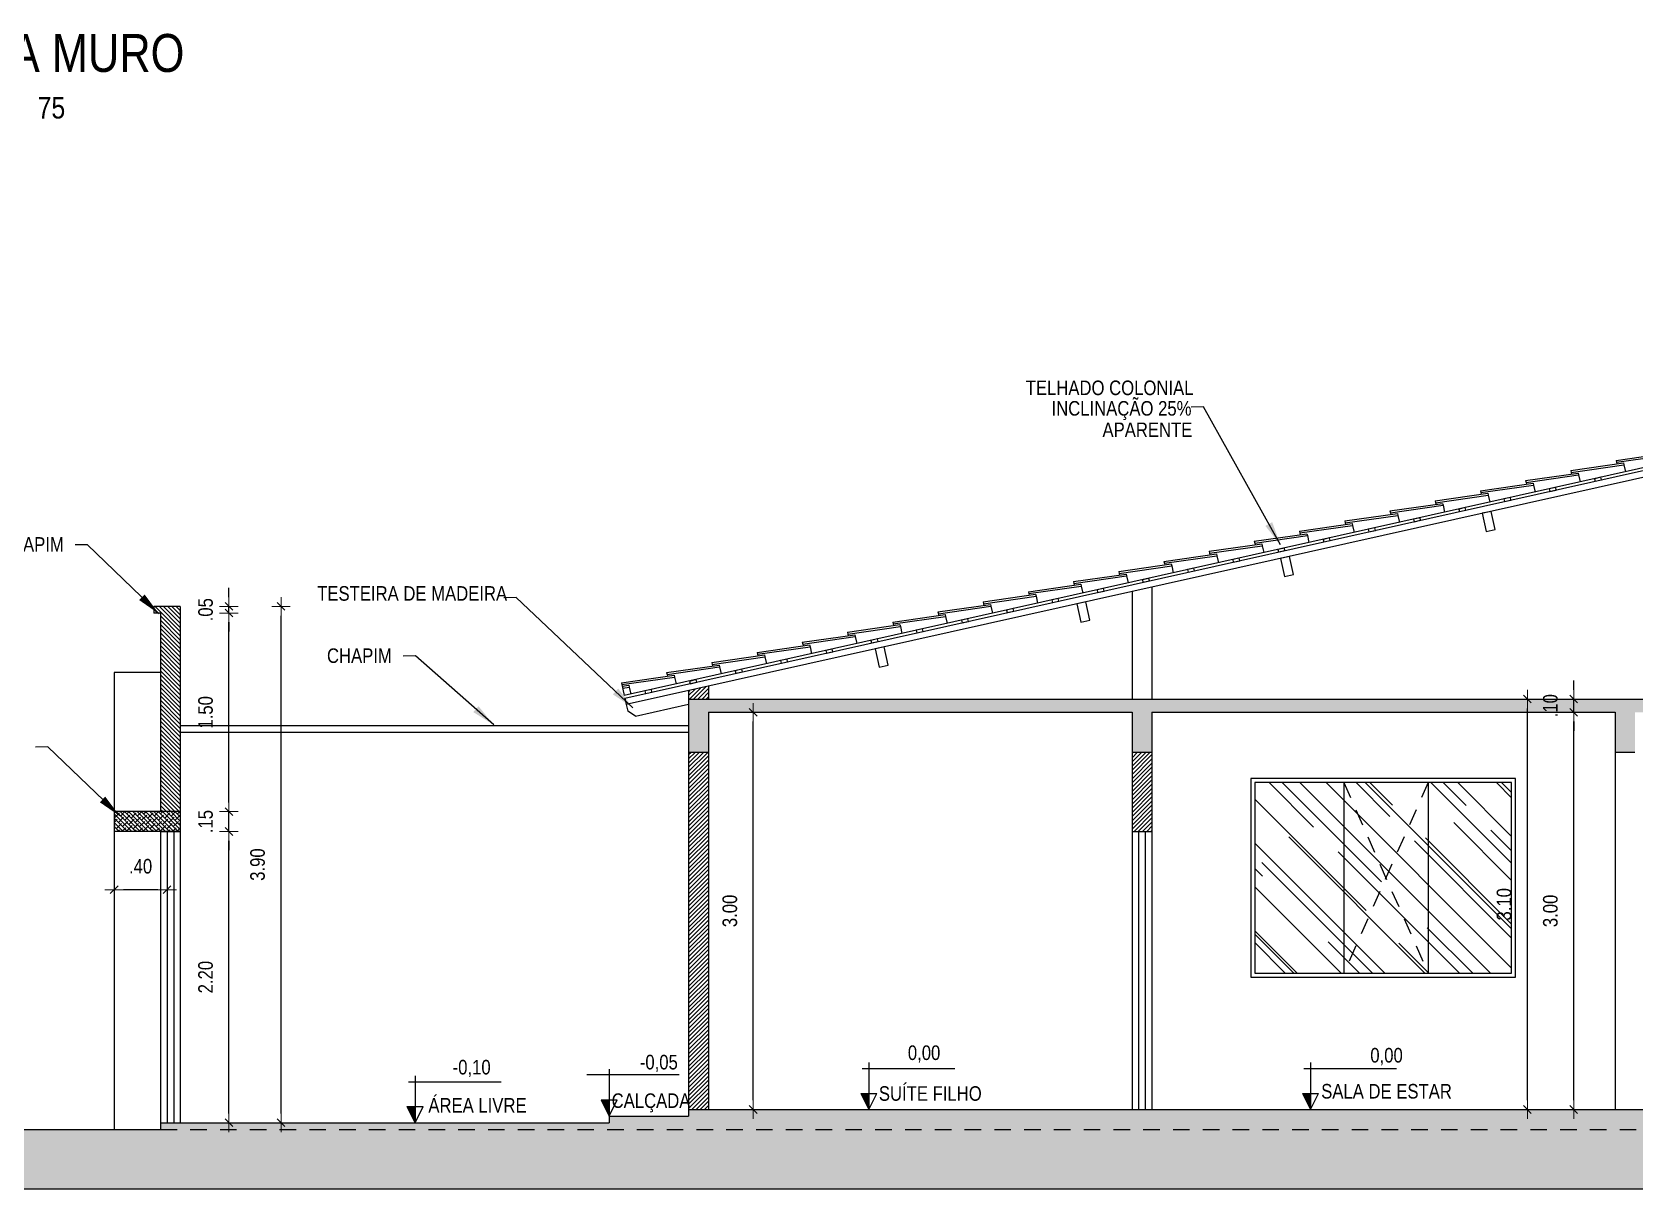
# Model space of a CAD drawing. Extents: x -178 to 151, y -135 to 745.
# Drawn here: x 109.13 to 121.24, y 726.14 to 734.88 of the extents above; entities that cross this region are included whole.
import ezdxf
from ezdxf.enums import TextEntityAlignment as Align

# ---------------------------------------------------------------- set-up
doc = ezdxf.new("R2010")
doc.units = 0
doc.header["$MEASUREMENT"] = 0
doc.header["$PDSIZE"] = -5
doc.linetypes.add('CONTINU', pattern=[0])
doc.linetypes.add('HIDDEN2', pattern=[0.1875, 0.125, -0.0625])
doc.layers.get('0').update_dxf_attribs({"linetype": 'CONTINUOUS'})
doc.layers.get('Defpoints').update_dxf_attribs({"linetype": 'CONTINUOUS'})
for name, color, linetype in [('A-CTA-W', 7, 'CONTINUOUS'), ('AR-ALV', 5, 'CONTINUOUS'), ('COTA', 7, 'CONTINUOUS'), ('COTAS', 7, 'CONTINUOUS'), ('E-hatch', 8, 'CONTINUOUS'), ('E-txt-g', 3, 'CONTINUOUS'), ('E-TXT-Y', 2, 'CONTINUOUS')]:
    doc.layers.add(name, color=color, linetype=linetype)
for name, color, linetype, lineweight in [('E-Cta-W', 7, 'CONTINUOUS', 20), ('E-Pen-C', 4, 'CONTINUOUS', 15), ('E-Pen-G', 3, 'CONTINUOUS', 30), ('E-Txt-W', 7, 'CONTINUOUS', 20)]:
    doc.layers.add(name, color=color, linetype=linetype, lineweight=lineweight)
doc.styles.add('F2', font='swissc.ttf')
doc.styles.add('REG60', font='romans.shx', dxfattribs={"width": 0.8, "height": 0.15})
doc.styles.add('REG80', font='romans.shx', dxfattribs={"width": 0.8, "height": 0.2})
doc.dimstyles.new('DIMENSION-1', dxfattribs={"dimtxt": 0.11, "dimasz": 0.07, "dimexe": 1, "dimexo": 0, "dimgap": 0.12, "dimtad": 1, "dimzin": 7, "dimdsep": 46, "dimtxsty": 'F2', "dimblk1": 'TRACO', "dimblk2": 'TRACO', "dimsah": 1, "dimcen": 1, "dimse1": 1, "dimse2": 1, "dimclrd": 256, "dimclre": 256, "dimclrt": 6, "dimadec": 0, "dimazin": 0, "dimtfac": 1, "dimtix": 1, "dimtmove": 2, "dimatfit": 3, "dimldrblk": 'TRACO', "dimfxl": 1, "dimtolj": 1, "dimtzin": 0, "dimarcsym": 0})
doc.dimstyles.get("Standard").update_dxf_attribs({"dimtxt": 0.18, "dimasz": 0.18, "dimexe": 0.18, "dimexo": 0.0625, "dimgap": 0.09, "dimtad": 0, "dimtih": 1, "dimtoh": 1, "dimdec": 4, "dimzin": 0, "dimdsep": 46, "dimtxsty": 'Standard', "dimcen": 0.09, "dimadec": 0, "dimazin": 0, "dimtfac": 1, "dimtdec": 4, "dimtofl": 0, "dimtmove": 0, "dimatfit": 3, "dimfxl": 1, "dimtolj": 1, "dimtzin": 0, "dimarcsym": 0})

# ---------------------------------------------------------------- blocks, each defined once
blk = doc.blocks.new('TXT-AMB75')
at = {"layer": 'E-txt-g', "style": 'REG80', "width": 0.8, "flags": 8}
blk.add_attdef('TXT', text='', height=0.2, dxfattribs=at).set_placement((0.005, 0.296), align=Align.CENTER)
at = {"layer": 'E-Txt-W', "style": 'REG60', "width": 0.8, "flags": 8}
blk.add_attdef('TXT', text='', height=0.15, dxfattribs=at).set_placement((0.005, 0.027), align=Align.CENTER)
blk = doc.blocks.new('TRACO')
at = {"layer": 'E-Pen-C'}
for p, q in [((-1, 0), (1, 0)), ((0, 1), (0, -1))]:
    blk.add_line(p, q, dxfattribs=at)
at = {"layer": 'E-Pen-G'}
blk.add_line((-0.42, -0.42), (0.42, 0.42), dxfattribs=at)
blk = doc.blocks.new('*D363')
at = {"layer": 'A-CTA-W', "lineweight": -2}
blk.add_line((127.841, 726.663), (127.841, 732.173), dxfattribs=at)
at = {"layer": 'Defpoints', "color": 0}
for p in [(126.497, 732.243), (127.841, 732.243), (109.752, 726.593)]:
    blk.add_point(p, dxfattribs=at)
at = {"layer": 'A-CTA-W', "lineweight": -2, "xscale": 0.07, "yscale": 0.07, "zscale": 0.07}
for p, rotation in [((127.841, 732.243), 90), ((127.841, 726.593), 270)]:
    blk.add_blockref('TRACO', p, dxfattribs=dict(at, rotation=rotation))
at = {"layer": 'A-CTA-W', "color": 6, "insert": (127.664, 729.418), "char_height": 0.11, "attachment_point": 5, "rotation": 90, "style": 'F2'}
blk.add_mtext('\\A1;5.65', dxfattribs=at)
blk = doc.blocks.new('*D379')
at = {"linetype": 'Continuous', "lineweight": -2}
blk.add_line((120.779, 726.813), (120.779, 729.673), dxfattribs=at)
at = {"layer": 'Defpoints', "color": 0, "linetype": 'Continuous'}
for p in [(120.779, 729.743), (121.242, 729.743), (121.092, 726.743)]:
    blk.add_point(p, dxfattribs=at)
at = {"linetype": 'Continuous', "lineweight": -2, "xscale": 0.07, "yscale": 0.07, "zscale": 0.07}
for p, rotation in [((120.779, 729.743), 90), ((120.779, 726.743), 270)]:
    blk.add_blockref('TRACO', p, dxfattribs=dict(at, rotation=rotation))
at = {"color": 6, "linetype": 'Continuous', "insert": (120.603, 728.243), "char_height": 0.11, "attachment_point": 5, "rotation": 90, "style": 'F2'}
blk.add_mtext('\\A1;3.00', dxfattribs=at)
blk = doc.blocks.new('*D380')
at = {"linetype": 'Continuous', "lineweight": -2}
for p, q in [((120.779, 729.913), (120.779, 729.983)), ((120.779, 729.743), (120.779, 729.843)), ((120.779, 729.673), (120.779, 729.603))]:
    blk.add_line(p, q, dxfattribs=at)
at = {"layer": 'Defpoints', "color": 0, "linetype": 'Continuous'}
for p in [(120.779, 729.843), (121.092, 729.843), (121.242, 729.743)]:
    blk.add_point(p, dxfattribs=at)
at = {"linetype": 'Continuous', "lineweight": -2, "xscale": 0.07, "yscale": 0.07, "zscale": 0.07}
for p, rotation in [((120.779, 729.843), 270), ((120.779, 729.743), 90)]:
    blk.add_blockref('TRACO', p, dxfattribs=dict(at, rotation=rotation))
at = {"color": 6, "linetype": 'Continuous', "insert": (120.603, 729.793), "char_height": 0.11, "attachment_point": 5, "rotation": 90, "style": 'F2'}
blk.add_mtext('\\A1;.10', dxfattribs=at)
blk = doc.blocks.new('*D381')
at = {"linetype": 'Continuous', "lineweight": -2}
blk.add_line((120.429, 726.813), (120.429, 729.773), dxfattribs=at)
at = {"layer": 'Defpoints', "color": 0, "linetype": 'Continuous'}
for p in [(120.429, 729.843), (121.092, 729.843), (121.092, 726.743)]:
    blk.add_point(p, dxfattribs=at)
at = {"linetype": 'Continuous', "lineweight": -2, "xscale": 0.07, "yscale": 0.07, "zscale": 0.07}
for p, rotation in [((120.429, 729.843), 90), ((120.429, 726.743), 270)]:
    blk.add_blockref('TRACO', p, dxfattribs=dict(at, rotation=rotation))
at = {"color": 6, "linetype": 'Continuous', "insert": (120.253, 728.293), "char_height": 0.11, "attachment_point": 5, "rotation": 90, "style": 'F2'}
blk.add_mtext('\\A1;3.10', dxfattribs=at)
blk = doc.blocks.new('*D382')
at = {"linetype": 'Continuous', "lineweight": -2}
blk.add_line((114.58, 726.813), (114.58, 729.673), dxfattribs=at)
at = {"layer": 'Defpoints', "color": 0, "linetype": 'Continuous'}
for p in [(114.375, 729.743), (114.58, 729.743), (114.375, 726.743)]:
    blk.add_point(p, dxfattribs=at)
at = {"linetype": 'Continuous', "lineweight": -2, "xscale": 0.07, "yscale": 0.07, "zscale": 0.07}
for p, rotation in [((114.58, 729.743), 90), ((114.58, 726.743), 270)]:
    blk.add_blockref('TRACO', p, dxfattribs=dict(at, rotation=rotation))
at = {"color": 6, "linetype": 'Continuous', "insert": (114.404, 728.243), "char_height": 0.11, "attachment_point": 5, "rotation": 90, "style": 'F2'}
blk.add_mtext('\\A1;3.00', dxfattribs=at)
blk = doc.blocks.new('*D383')
at = {"linetype": 'Continuous', "lineweight": -2}
blk.add_line((110.619, 726.713), (110.619, 728.773), dxfattribs=at)
at = {"layer": 'Defpoints', "color": 0, "linetype": 'Continuous'}
for p in [(110.456, 728.843), (110.619, 728.843), (110.456, 726.643)]:
    blk.add_point(p, dxfattribs=at)
at = {"linetype": 'Continuous', "lineweight": -2, "xscale": 0.07, "yscale": 0.07, "zscale": 0.07}
for p, rotation in [((110.619, 728.843), 90), ((110.619, 726.643), 270)]:
    blk.add_blockref('TRACO', p, dxfattribs=dict(at, rotation=rotation))
at = {"color": 6, "linetype": 'Continuous', "insert": (110.443, 727.743), "char_height": 0.11, "attachment_point": 5, "rotation": 90, "style": 'F2'}
blk.add_mtext('\\A1;2.20', dxfattribs=at)
blk = doc.blocks.new('*D384')
at = {"linetype": 'Continuous', "lineweight": -2}
for p, q in [((110.619, 729.063), (110.619, 729.133)), ((110.619, 728.843), (110.619, 728.993)), ((110.619, 728.773), (110.619, 728.703))]:
    blk.add_line(p, q, dxfattribs=at)
at = {"layer": 'Defpoints', "color": 0, "linetype": 'Continuous'}
for p in [(110.456, 728.993), (110.619, 728.993), (110.456, 728.843)]:
    blk.add_point(p, dxfattribs=at)
at = {"linetype": 'Continuous', "lineweight": -2, "xscale": 0.07, "yscale": 0.07, "zscale": 0.07}
for p, rotation in [((110.619, 728.993), 270), ((110.619, 728.843), 90)]:
    blk.add_blockref('TRACO', p, dxfattribs=dict(at, rotation=rotation))
at = {"color": 6, "linetype": 'Continuous', "insert": (110.443, 728.918), "char_height": 0.11, "attachment_point": 5, "rotation": 90, "style": 'F2'}
blk.add_mtext('\\A1;.15', dxfattribs=at)
blk = doc.blocks.new('*D385')
at = {"linetype": 'Continuous', "lineweight": -2}
blk.add_line((110.619, 729.063), (110.619, 730.423), dxfattribs=at)
at = {"layer": 'Defpoints', "color": 0, "linetype": 'Continuous'}
for p in [(110.306, 730.493), (110.619, 730.493), (110.456, 728.993)]:
    blk.add_point(p, dxfattribs=at)
at = {"linetype": 'Continuous', "lineweight": -2, "xscale": 0.07, "yscale": 0.07, "zscale": 0.07}
for p, rotation in [((110.619, 730.493), 90), ((110.619, 728.993), 270)]:
    blk.add_blockref('TRACO', p, dxfattribs=dict(at, rotation=rotation))
at = {"color": 6, "linetype": 'Continuous', "insert": (110.443, 729.743), "char_height": 0.11, "attachment_point": 5, "rotation": 90, "style": 'F2'}
blk.add_mtext('\\A1;1.50', dxfattribs=at)
blk = doc.blocks.new('*D386')
at = {"linetype": 'Continuous', "lineweight": -2}
for p, q in [((110.619, 730.613), (110.619, 730.683)), ((110.619, 730.493), (110.619, 730.543)), ((110.619, 730.423), (110.619, 730.353))]:
    blk.add_line(p, q, dxfattribs=at)
at = {"layer": 'Defpoints', "color": 0, "linetype": 'Continuous'}
for p in [(110.306, 730.543), (110.306, 730.493), (110.619, 730.543)]:
    blk.add_point(p, dxfattribs=at)
at = {"linetype": 'Continuous', "lineweight": -2, "xscale": 0.07, "yscale": 0.07, "zscale": 0.07}
for p, rotation in [((110.619, 730.543), 270), ((110.619, 730.493), 90)]:
    blk.add_blockref('TRACO', p, dxfattribs=dict(at, rotation=rotation))
at = {"color": 6, "linetype": 'Continuous', "insert": (110.443, 730.518), "char_height": 0.11, "attachment_point": 5, "rotation": 90, "style": 'F2'}
blk.add_mtext('\\A1;.05', dxfattribs=at)
blk = doc.blocks.new('*D387')
at = {"linetype": 'Continuous', "lineweight": -2}
blk.add_line((111.013, 726.713), (111.013, 730.473), dxfattribs=at)
at = {"layer": 'Defpoints', "color": 0, "linetype": 'Continuous'}
for p in [(110.456, 730.543), (111.013, 730.543), (110.456, 726.643)]:
    blk.add_point(p, dxfattribs=at)
at = {"linetype": 'Continuous', "lineweight": -2, "xscale": 0.07, "yscale": 0.07, "zscale": 0.07}
for p, rotation in [((111.013, 730.543), 90), ((111.013, 726.643), 270)]:
    blk.add_blockref('TRACO', p, dxfattribs=dict(at, rotation=rotation))
at = {"color": 6, "linetype": 'Continuous', "insert": (110.836, 728.593), "char_height": 0.11, "attachment_point": 5, "rotation": 90, "style": 'F2'}
blk.add_mtext('\\A1;3.90', dxfattribs=at)
blk = doc.blocks.new('*D388')
at = {"linetype": 'Continuous', "lineweight": -2}
blk.add_line((110.082, 728.403), (109.822, 728.403), dxfattribs=at)
at = {"layer": 'Defpoints', "color": 0, "linetype": 'Continuous'}
for p in [(109.752, 728.843), (110.152, 728.843), (109.752, 728.403)]:
    blk.add_point(p, dxfattribs=at)
at = {"linetype": 'Continuous', "lineweight": -2, "xscale": 0.07, "yscale": 0.07, "zscale": 0.07, "rotation": 180}
blk.add_blockref('TRACO', (109.752, 728.403), dxfattribs=at)
at = {"linetype": 'Continuous', "lineweight": -2, "xscale": 0.07, "yscale": 0.07, "zscale": 0.07}
blk.add_blockref('TRACO', (110.152, 728.403), dxfattribs=at)
at = {"color": 6, "linetype": 'Continuous', "insert": (109.952, 728.58), "char_height": 0.11, "attachment_point": 5, "style": 'F2'}
blk.add_mtext('\\A1;.40', dxfattribs=at)
blk = doc.blocks.new('IND_DES')
at = {"layer": 'E-Txt-W', "color": 7}
blk.add_line((0.0269, -0.2428), (0.1984, -0.2428), dxfattribs=at)
at = {"layer": 'E-txt-g', "color": 7, "style": 'F2'}
for s, p in [('ESCALA', (-0.4463, -0.2864)), ('1', (0.2426, -0.2864)), (':', (0.3988, -0.2706))]:
    blk.add_text(s, height=0.1, dxfattribs=at).set_placement(p)
blk.add_attdef('ESCALA', (0.4897, -0.2812), '', height=0.1, dxfattribs=at)
at = {"layer": 'E-Txt-W', "color": 6, "style": 'F2'}
blk.add_attdef('00', text='', height=0.4, dxfattribs=at).set_placement((-0.7083, -0.2881), align=Align.CENTER)
at = {"layer": 'E-TXT-Y', "color": 7, "style": 'F2'}
for tag, p in [('PROJETO', (-0.4563, 0.1829)), ('DESENHO', (-0.4582, -0.0658))]:
    blk.add_attdef(tag, p, '', height=0.175, dxfattribs=at)

msp = doc.modelspace()

# ---------------------------------------------------------------- hatches: boundary and pattern name
at = {"layer": 'COTA', "linetype": 'Continuous'}
h = msp.add_hatch(dxfattribs=at)
h.set_pattern_fill('AR-RROOF', color=8, scale=0.35, angle=45, style=0)
h.set_pattern_definition([(135, (63.3862, 0), (-0.29698485, 0.7919596), [5.25, -0.7, 1.75, -0.35]), (135, (63.1808, 0.4529), (0.57664558, 0.08167083), [1.05, -0.1155, 2.1, -0.2625]), (135, (63.47284, 0.3341), (-1.1211178, 1.45275088), [2.8, -0.49, 1.4, -0.35])])
h.paths.add_polyline_path([(120.31, 729.213), (118.37, 729.213), (118.37, 727.773), (120.31, 727.773)])
at = {"layer": 'COTAS', "linetype": 'CONTINU'}
h = msp.add_hatch(dxfattribs=at)
h.set_pattern_fill('ANSI38', color=8, scale=0.25, style=0)
h.paths.add_polyline_path([(101.188, 726.445), (102.252, 726.393), (102.252, 726.543), (107.252, 726.543), (107.252, 726.593), (110.102, 726.593), (110.102, 726.643), (113.492, 726.643), (113.492, 726.693), (114.092, 726.693), (114.092, 726.743), (131.601, 726.743), (131.601, 726.693), (132.201, 726.693), (132.201, 726.643), (135.826, 726.643), (135.826, 726.143), (101.188, 726.143)])
at = {"layer": 'E-hatch'}
h = msp.add_hatch(dxfattribs=at)
h.set_pattern_fill('ANSI31', color=256, scale=0.18, style=0)
h.set_pattern_definition([(135, (64.536216, 40.52191), (0.0159099026, 0.0159099026), [])])
h.paths.add_polyline_path([(110.052, 730.493), (110.052, 730.543), (110.252, 730.543), (110.252, 728.993), (110.102, 728.993), (110.102, 730.493)])
h = msp.add_hatch(dxfattribs=at)
h.set_pattern_fill('ANSI31', color=256, scale=0.18, style=0)
h.paths.add_polyline_path([(131.601, 727.743), (131.451, 727.743), (131.451, 726.743), (131.601, 726.743), (131.601, 726.811), (131.598, 726.815), (131.601, 726.815)])
h.paths.add_polyline_path([(131.601, 729.443), (131.451, 729.443), (131.451, 728.843), (131.601, 728.843)])
h.paths.add_polyline_path([(131.601, 729.907), (131.451, 729.94), (131.451, 729.843), (131.601, 729.843)])
h.paths.add_polyline_path([(128.351, 729.443), (128.201, 729.443), (128.201, 726.743), (128.351, 726.743)])
h.paths.add_polyline_path([(124.598, 729.443), (124.448, 729.443), (124.448, 726.743), (124.598, 726.743)])
h.paths.add_polyline_path([(117.592, 729.443), (117.442, 729.443), (117.442, 728.843), (117.592, 728.843)])
h.paths.add_polyline_path([(114.242, 729.94), (114.092, 729.907), (114.092, 729.843), (114.242, 729.843)])
h.paths.add_polyline_path([(114.242, 729.443), (114.092, 729.443), (114.092, 726.743), (114.242, 726.743)])
h = msp.add_hatch(dxfattribs=at)
h.set_pattern_fill('ANSI38', color=256, scale=0.18, style=0)
h.paths.add_polyline_path([(131.601, 729.843), (121.092, 729.843), (114.092, 729.843), (114.092, 729.443), (114.242, 729.443), (114.242, 729.743), (117.442, 729.743), (117.442, 729.443), (117.592, 729.443), (117.592, 729.743), (121.092, 729.743), (121.092, 729.443), (121.242, 729.443), (121.242, 729.743), (124.448, 729.743), (124.448, 729.443), (124.598, 729.443), (124.598, 729.743), (128.201, 729.743), (128.201, 729.443), (128.351, 729.443), (128.351, 729.743), (131.451, 729.743), (131.451, 729.443), (131.601, 729.443)])
h.paths.add_polyline_path([(128.502, 729.672), (128.502, 729.909), (128.272, 729.909), (128.272, 729.672)], flags=9)
h.paths.add_polyline_path([(124.918, 729.672), (124.918, 729.909), (124.688, 729.909), (124.688, 729.672)], flags=9)
h.paths.add_polyline_path([(121.493, 729.672), (121.493, 729.909), (121.263, 729.909), (121.263, 729.672)], flags=9)
h.paths.add_polyline_path([(120.719, 729.672), (120.719, 729.909), (120.488, 729.909), (120.488, 729.672)], flags=9)
h = msp.add_hatch(dxfattribs=at)
h.set_pattern_fill('ANSI38', color=256, scale=0.18, style=0)
h.set_pattern_definition([(135, (64.536216, 40.52191), (0.0159099026, 0.0159099026), []), (45, (64.536216, 40.52191), (0.0477297077, 0.0159099026), [0.05625, -0.03375])])
h.paths.add_polyline_path([(109.752, 728.993), (110.252, 728.993), (110.252, 728.843), (109.752, 728.843)])

# ---------------------------------------------------------------- linework, layer by layer
at = {"color": 5, "linetype": 'Continuous'}
for p, q in [((110.252, 730.543), (110.052, 730.543)), ((110.052, 730.543), (110.052, 730.493)), ((110.102, 730.493), (110.052, 730.493)), ((110.102, 730.493), (110.102, 728.993)), ((110.252, 730.543), (110.252, 728.843)), ((114.092, 729.907), (114.092, 726.743)), ((114.242, 729.94), (114.242, 729.843)), ((114.092, 729.843), (121.092, 729.843)), ((114.242, 729.743), (114.242, 726.743)), ((114.242, 729.743), (117.442, 729.743)), ((117.442, 729.743), (117.442, 728.843)), ((117.592, 729.743), (117.592, 728.843)), ((117.592, 729.743), (121.092, 729.743)), ((121.092, 729.843), (131.601, 729.843)), ((121.092, 729.743), (121.092, 729.443)), ((114.092, 729.443), (114.242, 729.443)), ((117.442, 729.443), (117.592, 729.443)), ((121.092, 729.443), (121.242, 729.443)), ((110.252, 728.993), (109.752, 728.993)), ((109.752, 728.993), (109.752, 728.843)), ((110.252, 728.843), (109.752, 728.843)), ((117.442, 728.843), (117.592, 728.843))]:
    msp.add_line(p, q, dxfattribs=at)
at = {"color": 8, "linetype": 'Continuous'}
for p, q in [((110.252, 729.643), (114.092, 729.643)), ((110.252, 729.593), (114.092, 729.593)), ((119.042, 729.213), (119.042, 727.773)), ((119.679, 729.213), (119.679, 727.773)), ((110.102, 728.843), (110.102, 726.643)), ((110.252, 728.843), (110.252, 726.643)), ((117.442, 728.843), (117.442, 726.743)), ((117.592, 728.843), (117.592, 726.743))]:
    msp.add_line(p, q, dxfattribs=at)
at = {"color": 6, "linetype": 'Continuous'}
msp.add_line((121.092, 729.443), (121.092, 726.743), dxfattribs=at)
at = {"color": 8, "linetype": 'HIDDEN2'}
for p, q in [((119.042, 729.213), (119.679, 727.773)), ((119.679, 729.213), (119.042, 727.773)), ((110.102, 726.593), (135.826, 726.593))]:
    msp.add_line(p, q, dxfattribs=at)
at = {"color": 2, "linetype": 'Continuous'}
for p, q in [((110.102, 728.843), (110.252, 728.843)), ((110.252, 728.843), (110.102, 728.843))]:
    msp.add_line(p, q, dxfattribs=at)
at = {"color": 7, "linetype": 'Continuous'}
for p, q in [((110.152, 728.843), (110.152, 726.643)), ((110.202, 728.843), (110.202, 726.643)), ((117.492, 728.843), (117.492, 726.743)), ((117.542, 728.843), (117.542, 726.743))]:
    msp.add_line(p, q, dxfattribs=at)
for p, q in [((115.454, 727.098), (115.454, 726.743)), ((118.791, 727.098), (118.791, 726.743)), ((111.976, 726.952), (112.675, 726.952)), ((112.025, 726.998), (112.025, 726.643)), ((114.022, 727.004), (113.323, 727.004)), ((113.492, 727.048), (113.492, 726.693)), ((115.404, 727.052), (116.104, 727.052)), ((118.741, 727.052), (119.441, 727.052)), ((115.393, 726.865), (115.454, 726.743)), ((115.393, 726.865), (115.515, 726.865)), ((115.454, 726.743), (115.515, 726.865)), ((118.73, 726.865), (118.791, 726.743)), ((118.73, 726.865), (118.852, 726.865)), ((118.791, 726.743), (118.852, 726.865)), ((111.964, 726.765), (112.025, 726.643)), ((111.964, 726.765), (112.086, 726.765)), ((112.025, 726.643), (112.086, 726.765)), ((113.431, 726.815), (113.492, 726.693)), ((113.431, 726.815), (113.553, 726.815)), ((113.492, 726.693), (113.553, 726.815))]:
    msp.add_line(p, q)
at = {"color": 1, "linetype": 'Continuous'}
for p, q in [((114.092, 726.743), (131.601, 726.743)), ((114.092, 726.743), (114.092, 726.693)), ((107.252, 726.593), (110.102, 726.593)), ((110.102, 726.643), (113.492, 726.643)), ((110.102, 726.643), (110.102, 726.593)), ((113.492, 726.693), (113.492, 726.643)), ((113.492, 726.693), (114.092, 726.693))]:
    msp.add_line(p, q, dxfattribs=at)
at = {"color": 8, "linetype": 'Continuous'}
for points in [[(120.34, 729.243), (118.34, 729.243), (118.34, 727.743), (120.34, 727.743)], [(120.31, 729.213), (118.37, 729.213), (118.37, 727.773), (120.31, 727.773)]]:
    msp.add_lwpolyline(points, close=True, dxfattribs=at)
for points in [[(115.393, 726.865), (115.454, 726.865), (115.454, 726.743)], [(118.73, 726.865), (118.791, 726.865), (118.791, 726.743)], [(111.964, 726.765), (112.025, 726.765), (112.025, 726.643)], [(113.431, 726.815), (113.492, 726.815), (113.492, 726.693)]]:
    msp.add_solid(points)
at = {"layer": 'A-CTA-W'}
for p, q in [((122.846, 731.934), (113.606, 729.87)), ((121.099, 731.646), (121.496, 731.703)), ((121.102, 731.632), (121.5, 731.688)), ((120.757, 731.57), (121.155, 731.627)), ((120.757, 731.57), (120.761, 731.555)), ((120.761, 731.555), (121.158, 731.612)), ((120.761, 731.555), (120.763, 731.543)), ((121.099, 731.646), (121.102, 731.632)), ((121.102, 731.632), (121.105, 731.62)), ((121.155, 731.627), (121.158, 731.612)), ((121.155, 731.627), (121.158, 731.612)), ((121.155, 731.627), (121.158, 731.612)), ((121.155, 731.627), (121.158, 731.612)), ((121.155, 731.627), (121.158, 731.612)), ((121.155, 731.627), (121.158, 731.612)), ((121.158, 731.612), (121.17, 731.56)), ((121.158, 731.612), (121.17, 731.56)), ((121.158, 731.612), (121.17, 731.56)), ((121.158, 731.612), (121.17, 731.56)), ((121.158, 731.612), (121.17, 731.56)), ((121.158, 731.612), (121.17, 731.56)), ((120.074, 731.417), (120.472, 731.474)), ((120.078, 731.403), (120.475, 731.459)), ((120.416, 731.494), (120.813, 731.55)), ((120.416, 731.494), (120.419, 731.479)), ((120.419, 731.479), (120.816, 731.536)), ((120.419, 731.479), (120.422, 731.467)), ((120.472, 731.474), (120.475, 731.459)), ((120.472, 731.474), (120.475, 731.459)), ((120.472, 731.474), (120.475, 731.459)), ((120.472, 731.474), (120.475, 731.459)), ((120.472, 731.474), (120.475, 731.459)), ((120.472, 731.474), (120.475, 731.459)), ((120.475, 731.459), (120.487, 731.407)), ((120.475, 731.459), (120.487, 731.407)), ((120.475, 731.459), (120.487, 731.407)), ((120.475, 731.459), (120.487, 731.407)), ((120.475, 731.459), (120.487, 731.407)), ((120.475, 731.459), (120.487, 731.407)), ((120.813, 731.55), (120.816, 731.536)), ((120.813, 731.55), (120.816, 731.536)), ((120.813, 731.55), (120.816, 731.536)), ((120.813, 731.55), (120.816, 731.536)), ((120.813, 731.55), (120.816, 731.536)), ((120.813, 731.55), (120.816, 731.536)), ((120.816, 731.536), (120.828, 731.483)), ((120.816, 731.536), (120.828, 731.483)), ((120.816, 731.536), (120.828, 731.483)), ((120.816, 731.536), (120.828, 731.483)), ((120.816, 731.536), (120.828, 731.483)), ((120.816, 731.536), (120.828, 731.483)), ((119.391, 731.265), (119.788, 731.321)), ((119.733, 731.341), (120.13, 731.398)), ((119.733, 731.341), (119.736, 731.326)), ((119.736, 731.326), (120.133, 731.383)), ((119.736, 731.326), (119.739, 731.314)), ((119.788, 731.321), (119.792, 731.307)), ((119.788, 731.321), (119.792, 731.307)), ((119.788, 731.321), (119.792, 731.307)), ((119.788, 731.321), (119.792, 731.307)), ((119.788, 731.321), (119.792, 731.307)), ((119.788, 731.321), (119.792, 731.307)), ((120.074, 731.417), (120.078, 731.403)), ((120.078, 731.403), (120.08, 731.391)), ((120.13, 731.398), (120.133, 731.383)), ((120.13, 731.398), (120.133, 731.383)), ((120.13, 731.398), (120.133, 731.383)), ((120.13, 731.398), (120.133, 731.383)), ((120.13, 731.398), (120.133, 731.383)), ((120.13, 731.398), (120.133, 731.383)), ((120.133, 731.383), (120.145, 731.331)), ((120.133, 731.383), (120.145, 731.331)), ((120.133, 731.383), (120.145, 731.331)), ((120.133, 731.383), (120.145, 731.331)), ((120.133, 731.383), (120.145, 731.331)), ((120.133, 731.383), (120.145, 731.331)), ((119.05, 731.189), (119.447, 731.245)), ((119.053, 731.174), (119.45, 731.23)), ((119.391, 731.265), (119.394, 731.25)), ((119.394, 731.25), (119.792, 731.307)), ((119.394, 731.25), (119.397, 731.238)), ((119.447, 731.245), (119.45, 731.23)), ((119.447, 731.245), (119.45, 731.23)), ((119.447, 731.245), (119.45, 731.23)), ((119.447, 731.245), (119.45, 731.23)), ((119.447, 731.245), (119.45, 731.23)), ((119.45, 731.23), (119.462, 731.178)), ((119.45, 731.23), (119.462, 731.178)), ((119.45, 731.23), (119.462, 731.178)), ((119.45, 731.23), (119.462, 731.178)), ((119.45, 731.23), (119.462, 731.178)), ((119.792, 731.307), (119.803, 731.254)), ((119.792, 731.307), (119.803, 731.254)), ((119.792, 731.307), (119.803, 731.254)), ((119.792, 731.307), (119.803, 731.254)), ((119.792, 731.307), (119.803, 731.254)), ((119.792, 731.307), (119.803, 731.254)), ((118.366, 731.036), (118.764, 731.092)), ((118.37, 731.021), (118.767, 731.078)), ((118.708, 731.112), (119.105, 731.169)), ((118.708, 731.112), (118.711, 731.097)), ((118.711, 731.098), (119.109, 731.154)), ((118.711, 731.097), (118.714, 731.085)), ((118.764, 731.092), (118.767, 731.078)), ((118.767, 731.078), (118.779, 731.025)), ((119.05, 731.189), (119.053, 731.174)), ((119.053, 731.174), (119.056, 731.162)), ((119.105, 731.169), (119.109, 731.154)), ((119.105, 731.169), (119.109, 731.154)), ((119.109, 731.154), (119.12, 731.102)), ((119.109, 731.154), (119.12, 731.102)), ((118.025, 730.96), (118.422, 731.016)), ((118.025, 730.96), (118.028, 730.945)), ((118.028, 730.945), (118.425, 731.001)), ((118.366, 731.036), (118.37, 731.021)), ((118.37, 731.021), (118.372, 731.009)), ((118.422, 731.016), (118.425, 731.001)), ((118.422, 731.016), (118.425, 731.001)), ((118.425, 731.001), (118.437, 730.949)), ((118.425, 731.001), (118.437, 730.949)), ((117.342, 730.807), (117.739, 730.864)), ((117.345, 730.792), (117.742, 730.849)), ((117.683, 730.883), (118.081, 730.94)), ((117.683, 730.883), (117.687, 730.868)), ((117.687, 730.869), (118.084, 730.925)), ((117.687, 730.868), (117.689, 730.856)), ((117.739, 730.864), (117.742, 730.849)), ((117.739, 730.864), (117.742, 730.849)), ((117.739, 730.864), (117.742, 730.849)), ((117.739, 730.864), (117.742, 730.849)), ((117.739, 730.864), (117.742, 730.849)), ((117.742, 730.849), (117.754, 730.796)), ((117.742, 730.849), (117.754, 730.796)), ((117.742, 730.849), (117.754, 730.796)), ((117.742, 730.849), (117.754, 730.797)), ((117.742, 730.849), (117.754, 730.797)), ((118.028, 730.945), (118.031, 730.933)), ((118.081, 730.94), (118.084, 730.925)), ((118.084, 730.925), (118.095, 730.873)), ((116.659, 730.654), (117.056, 730.711)), ((117, 730.731), (117.397, 730.787)), ((117, 730.731), (117.003, 730.716)), ((117.003, 730.716), (117.401, 730.773)), ((117.003, 730.716), (117.006, 730.704)), ((117.056, 730.711), (117.059, 730.696)), ((117.342, 730.807), (117.345, 730.792)), ((117.345, 730.792), (117.348, 730.78)), ((117.397, 730.787), (117.401, 730.773)), ((117.397, 730.787), (117.401, 730.773)), ((117.401, 730.773), (117.412, 730.72)), ((117.401, 730.773), (117.412, 730.72)), ((116.317, 730.578), (116.714, 730.635)), ((116.32, 730.563), (116.717, 730.62)), ((116.659, 730.654), (116.662, 730.639)), ((116.662, 730.64), (117.059, 730.696)), ((116.662, 730.639), (116.665, 730.627)), ((116.714, 730.635), (116.717, 730.62)), ((116.714, 730.635), (116.717, 730.62)), ((116.717, 730.62), (116.729, 730.568)), ((116.717, 730.62), (116.729, 730.568)), ((117.059, 730.696), (117.071, 730.644)), ((117.442, 730.655), (117.442, 729.843)), ((117.592, 730.689), (117.592, 729.843)), ((115.634, 730.425), (116.031, 730.482)), ((115.637, 730.411), (116.034, 730.467)), ((115.975, 730.502), (116.373, 730.558)), ((115.975, 730.502), (115.979, 730.487)), ((115.979, 730.487), (116.376, 730.544)), ((115.979, 730.487), (115.981, 730.475)), ((116.031, 730.482), (116.034, 730.467)), ((116.031, 730.482), (116.034, 730.467)), ((116.031, 730.482), (116.034, 730.467)), ((116.031, 730.482), (116.034, 730.467)), ((116.031, 730.482), (116.034, 730.467)), ((116.034, 730.467), (116.046, 730.415)), ((116.034, 730.467), (116.046, 730.415)), ((116.034, 730.467), (116.046, 730.415)), ((116.034, 730.467), (116.046, 730.415)), ((116.034, 730.467), (116.046, 730.415)), ((116.317, 730.578), (116.32, 730.563)), ((116.32, 730.563), (116.323, 730.551)), ((116.373, 730.558), (116.376, 730.544)), ((116.376, 730.544), (116.388, 730.491)), ((115.292, 730.349), (115.689, 730.406)), ((115.292, 730.349), (115.296, 730.334)), ((115.296, 730.334), (115.693, 730.391)), ((115.634, 730.425), (115.637, 730.411)), ((115.637, 730.411), (115.64, 730.398)), ((115.689, 730.406), (115.693, 730.391)), ((115.689, 730.406), (115.693, 730.391)), ((115.693, 730.391), (115.704, 730.339)), ((115.693, 730.391), (115.704, 730.339)), ((114.609, 730.196), (115.006, 730.253)), ((114.612, 730.182), (115.01, 730.238)), ((114.951, 730.273), (115.348, 730.329)), ((114.951, 730.273), (114.954, 730.258)), ((114.954, 730.258), (115.351, 730.315)), ((114.954, 730.258), (114.957, 730.246)), ((115.006, 730.253), (115.01, 730.238)), ((115.006, 730.253), (115.01, 730.238)), ((115.01, 730.238), (115.021, 730.186)), ((115.01, 730.238), (115.021, 730.186)), ((115.296, 730.334), (115.298, 730.322)), ((115.348, 730.329), (115.351, 730.315)), ((115.351, 730.315), (115.363, 730.262)), ((113.926, 730.044), (114.323, 730.1)), ((114.268, 730.12), (114.665, 730.177)), ((114.268, 730.12), (114.271, 730.105)), ((114.271, 730.105), (114.668, 730.162)), ((114.271, 730.105), (114.274, 730.093)), ((114.323, 730.1), (114.326, 730.086)), ((114.323, 730.1), (114.326, 730.086)), ((114.323, 730.1), (114.326, 730.086)), ((114.323, 730.1), (114.326, 730.086)), ((114.323, 730.1), (114.326, 730.086)), ((114.609, 730.196), (114.612, 730.182)), ((114.612, 730.182), (114.615, 730.169)), ((114.665, 730.177), (114.668, 730.162)), ((114.668, 730.162), (114.68, 730.11)), ((113.584, 729.967), (113.982, 730.024)), ((113.588, 729.953), (113.985, 730.009)), ((113.926, 730.044), (113.929, 730.029)), ((113.929, 730.029), (114.326, 730.086)), ((113.929, 730.029), (113.932, 730.017)), ((113.982, 730.024), (113.985, 730.009)), ((113.982, 730.024), (113.985, 730.009)), ((113.985, 730.009), (113.997, 729.957)), ((113.985, 730.009), (113.997, 729.957)), ((114.326, 730.086), (114.338, 730.033)), ((114.326, 730.086), (114.338, 730.033)), ((114.326, 730.086), (114.338, 730.033)), ((114.326, 730.086), (114.338, 730.033)), ((114.326, 730.086), (114.338, 730.033)), ((113.584, 729.967), (113.606, 729.87)), ((113.59, 729.941), (113.64, 729.948)), ((113.594, 729.926), (113.643, 729.933)), ((113.64, 729.948), (113.643, 729.933)), ((113.643, 729.933), (113.655, 729.881)), ((113.621, 729.802), (113.632, 729.753)), ((113.692, 729.715), (113.632, 729.753)), ((113.692, 729.715), (114.091, 729.804))]:
    msp.add_line(p, q, dxfattribs=at)
at = {"layer": 'A-CTA-W', "color": 2}
for p, q in [((113.611, 729.85), (122.846, 731.914)), ((122.846, 731.863), (113.621, 729.802)), ((113.611, 729.85), (113.621, 729.802))]:
    msp.add_line(p, q, dxfattribs=at)
at = {"layer": 'A-CTA-W'}
for points in [[(120.647, 731.422), (120.643, 731.442), (120.594, 731.431), (120.598, 731.412)], [(120.988, 731.499), (120.984, 731.518), (120.935, 731.507), (120.94, 731.488)], [(120.305, 731.346), (120.301, 731.366), (120.252, 731.355), (120.257, 731.335)], [(119.622, 731.194), (119.618, 731.213), (119.569, 731.202), (119.573, 731.183)], [(119.964, 731.27), (119.959, 731.289), (119.911, 731.278), (119.915, 731.259)], [(119.281, 731.117), (119.276, 731.137), (119.227, 731.126), (119.232, 731.106)], [(118.597, 730.965), (118.593, 730.984), (118.544, 730.973), (118.549, 730.954)], [(118.939, 731.041), (118.935, 731.06), (118.886, 731.049), (118.89, 731.03)], [(117.914, 730.812), (117.91, 730.831), (117.861, 730.821), (117.865, 730.801)], [(118.256, 730.888), (118.251, 730.908), (118.203, 730.897), (118.207, 730.877)], [(117.573, 730.736), (117.568, 730.755), (117.52, 730.744), (117.524, 730.725)], [(116.89, 730.583), (116.885, 730.602), (116.836, 730.592), (116.841, 730.572)], [(117.231, 730.659), (117.227, 730.679), (117.178, 730.668), (117.182, 730.648)], [(116.548, 730.507), (116.544, 730.526), (116.495, 730.515), (116.499, 730.496)], [(115.865, 730.354), (115.86, 730.373), (115.812, 730.363), (115.816, 730.343)], [(116.206, 730.43), (116.202, 730.45), (116.153, 730.439), (116.158, 730.419)], [(115.523, 730.278), (115.519, 730.297), (115.47, 730.286), (115.474, 730.267)], [(114.84, 730.125), (114.836, 730.145), (114.787, 730.134), (114.791, 730.114)], [(115.182, 730.201), (115.177, 730.221), (115.129, 730.21), (115.133, 730.19)], [(114.154, 729.97), (114.149, 729.99), (114.1, 729.977), (114.105, 729.958)], [(114.499, 730.049), (114.494, 730.068), (114.445, 730.057), (114.45, 730.038)], [(113.815, 729.896), (113.811, 729.916), (113.762, 729.905), (113.767, 729.885)]]:
    msp.add_lwpolyline(points, close=True, dxfattribs=at)
at = {"layer": 'A-CTA-W', "color": 2}
for points in [[(120.156, 731.261), (120.087, 731.246), (120.118, 731.11), (120.186, 731.125)], [(118.632, 730.921), (118.564, 730.906), (118.595, 730.769), (118.663, 730.785)], [(117.093, 730.577), (117.024, 730.562), (117.055, 730.425), (117.123, 730.44)], [(115.569, 730.237), (115.501, 730.222), (115.532, 730.085), (115.6, 730.1)]]:
    msp.add_lwpolyline(points, close=True, dxfattribs=at)
at = {"layer": 'AR-ALV', "color": 6, "linetype": 'Continuous'}
for p, q in [((109.752, 730.043), (109.752, 728.993)), ((110.102, 730.043), (109.752, 730.043)), ((109.752, 728.843), (109.752, 726.593))]:
    msp.add_line(p, q, dxfattribs=at)
at = {"layer": 'AR-ALV', "color": 8, "linetype": 'Continuous'}
for p, q in [((110.102, 728.843), (110.102, 726.643)), ((110.252, 728.843), (110.252, 726.643))]:
    msp.add_line(p, q, dxfattribs=at)
at = {"layer": 'AR-ALV', "color": 7, "linetype": 'Continuous'}
for p, q in [((110.152, 728.843), (110.152, 726.643)), ((110.202, 728.843), (110.202, 726.643))]:
    msp.add_line(p, q, dxfattribs=at)
at = {"layer": 'COTAS', "color": 8, "linetype": 'CONTINU'}
msp.add_line((101.188, 726.143), (135.826, 726.143), dxfattribs=at)

# ---------------------------------------------------------------- block references
ref = msp.add_blockref('IND_DES', (108.373, 734.688), dxfattribs=dict(xscale=1.636240131907927, yscale=1.636240131907927, zscale=1.636240131907927))
ref.add_attrib('00', '06', dxfattribs={"layer": 'E-Txt-W', "height": 0.6545, "style": 'F2'}).set_placement((107.063, 734.217), align=Align.CENTER)
ref.add_attrib('DESENHO', 'FACHADA MURO', (107.623, 734.58), dxfattribs={"layer": 'E-TXT-Y', "color": 2, "height": 0.28634, "style": 'F2'})
ref.add_attrib('ESCALA', '75', (109.174, 734.228), dxfattribs={"layer": 'E-txt-g', "color": 7, "height": 0.1636, "style": 'F2'})
ref = msp.add_blockref('TXT-AMB75', (115.873, 726.901), dxfattribs=dict(xscale=-0.7290000000000001, yscale=0.7290000000000001, zscale=0.7290000000000001))
ref.add_attrib('TXT', '0,00', dxfattribs={"layer": 'E-txt-g', "color": 2, "height": 0.11, "style": 'F2'}).set_placement((115.871, 727.117), align=Align.CENTER)
ref = msp.add_blockref('TXT-AMB75', (119.368, 726.882), dxfattribs=dict(xscale=-0.7290000000000001, yscale=0.7290000000000001, zscale=0.7290000000000001))
ref.add_attrib('TXT', '0,00', dxfattribs={"layer": 'E-txt-g', "color": 2, "height": 0.11, "style": 'F2'}).set_placement((119.365, 727.098), align=Align.CENTER)
ref = msp.add_blockref('TXT-AMB75', (112.455, 726.792), dxfattribs=dict(xscale=-0.7290000000000001, yscale=0.7290000000000001, zscale=0.7290000000000001))
ref.add_attrib('TXT', '-0,10', dxfattribs={"layer": 'E-txt-g', "color": 2, "height": 0.11, "style": 'F2'}).set_placement((112.453, 727.008), align=Align.CENTER)
ref = msp.add_blockref('TXT-AMB75', (113.869, 726.83), dxfattribs=dict(xscale=-0.7290000000000001, yscale=0.7290000000000001, zscale=0.7290000000000001))
ref.add_attrib('TXT', '-0,05', dxfattribs={"layer": 'E-txt-g', "color": 2, "height": 0.11, "style": 'F2'}).set_placement((113.867, 727.046), align=Align.CENTER)
ref = msp.add_blockref('TXT-AMB75', (112.494, 726.504), dxfattribs=dict(xscale=-0.7290000000000001, yscale=0.7290000000000001, zscale=0.7290000000000001))
ref.add_attrib('TXT', 'ÁREA LIVRE', dxfattribs={"layer": 'E-txt-g', "color": 2, "height": 0.11, "style": 'F2'}).set_placement((112.497, 726.72), align=Align.CENTER)
ref = msp.add_blockref('TXT-AMB75', (113.818, 726.539), dxfattribs=dict(xscale=-0.7290000000000001, yscale=0.7290000000000001, zscale=0.7290000000000001))
ref.add_attrib('TXT', 'CALÇADA', dxfattribs={"layer": 'E-txt-g', "color": 2, "height": 0.11, "style": 'F2'}).set_placement((113.808, 726.755), align=Align.CENTER)
ref = msp.add_blockref('TXT-AMB75', (115.922, 726.593), dxfattribs=dict(xscale=-0.7290000000000001, yscale=0.7290000000000001, zscale=0.7290000000000001))
ref.add_attrib('TXT', 'SUÍTE FILHO', dxfattribs={"layer": 'E-txt-g', "color": 2, "height": 0.11, "style": 'F2'}).set_placement((115.918, 726.809), align=Align.CENTER)
ref = msp.add_blockref('TXT-AMB75', (119.373, 726.61), dxfattribs=dict(xscale=-0.7290000000000001, yscale=0.7290000000000001, zscale=0.7290000000000001))
ref.add_attrib('TXT', 'SALA DE ESTAR', dxfattribs={"layer": 'E-txt-g', "color": 2, "height": 0.11, "style": 'F2'}).set_placement((119.365, 726.826), align=Align.CENTER)

# ---------------------------------------------------------------- texts
at = {"color": 6, "style": 'F2'}
for s, p in [('TELHADO COLONIAL', (116.639, 732.139)), ('INCLINAÇÃO 25%%%', (116.834, 731.984)), ('APARENTE', (117.219, 731.822)), ('CHAPIM', (108.882, 730.956)), ('TESTEIRA DE MADEIRA', (111.286, 730.586)), ('CHAPIM', (111.36, 730.116))]:
    msp.add_text(s, height=0.11, dxfattribs=at).set_placement(p)

# ---------------------------------------------------------------- dimensions: what is measured, and where the dimension line sits
at = {"color": 8, "linetype": 'Continuous'}
for base, p1, p2, angle, picture, middle in [((110.619, 730.543), (110.306, 730.493), (110.306, 730.543), 90, '*D386', (110.443, 730.518)), ((111.013, 730.543), (110.456, 726.643), (110.456, 730.543), 90, '*D387', (110.836, 728.593)), ((110.619, 730.493), (110.456, 728.993), (110.306, 730.493), 90, '*D385', (110.443, 729.743)), ((120.779, 729.843), (121.242, 729.743), (121.092, 729.843), 90, '*D380', (120.603, 729.793)), ((120.429, 729.843), (121.092, 726.743), (121.092, 729.843), 90, '*D381', (120.253, 728.293)), ((114.58, 729.743), (114.375, 726.743), (114.375, 729.743), 90, '*D382', (114.404, 728.243)), ((120.779, 729.743), (121.092, 726.743), (121.242, 729.743), 90, '*D379', (120.603, 728.243)), ((110.619, 728.993), (110.456, 728.843), (110.456, 728.993), 90, '*D384', (110.443, 728.918)), ((110.619, 728.843), (110.456, 726.643), (110.456, 728.843), 90, '*D383', (110.443, 727.743)), ((109.752, 728.403), (110.152, 728.843), (109.752, 728.843), 180, '*D388', (109.952, 728.58))]:
    dim = msp.add_linear_dim(base=base, p1=p1, p2=p2, angle=angle, dimstyle='DIMENSION-1', override={"dimfxl": 0.15}, dxfattribs=at)
    dim.commit()
    dim.dimension.update_dxf_attribs({"geometry": picture, "text_midpoint": middle})
at = {"layer": 'A-CTA-W'}
dim = msp.add_linear_dim(base=(127.841, 732.243), p1=(109.752, 726.593), p2=(126.497, 732.243), angle=90, dimstyle='DIMENSION-1', override={"dimfxl": 0.15}, dxfattribs=at)
dim.commit()
dim.dimension.update_dxf_attribs({"geometry": '*D363', "text_midpoint": (127.664, 729.418)})

# ---------------------------------------------------------------- leaders
at = {"layer": 'E-Cta-W', "color": 4}
for points in [[(118.563, 731.008), (117.982, 732.05), (117.889, 732.049)], [(110.091, 730.487), (109.55, 731.009), (109.457, 731.007)], [(113.671, 729.777), (112.789, 730.61), (112.696, 730.608)], [(112.62, 729.648), (112.028, 730.17), (111.935, 730.168)], [(109.794, 728.96), (109.252, 729.482), (109.159, 729.481)]]:
    msp.add_leader(points, dimstyle='Standard', dxfattribs=at)

doc.saveas('drawing.dxf')
